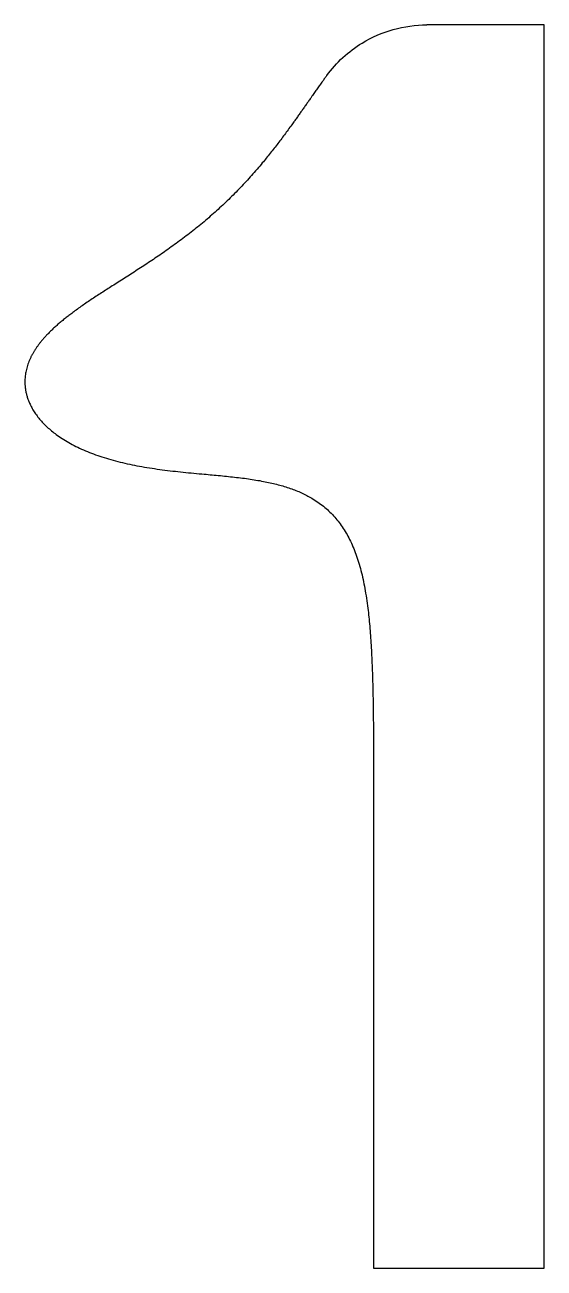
# Model space of a CAD drawing. Header units: millimetres. Extents: x 44.9 to 69.9, y -0.1 to 59.9.
import ezdxf

# ---------------------------------------------------------------- set-up
doc = ezdxf.new("R2010")
doc.units = ezdxf.units.MM
doc.layers.get('0').update_dxf_attribs({"linetype": 'CONTINUOUS'})

msp = doc.modelspace()

# ---------------------------------------------------------------- linework, layer by layer
for p, q in [((69.918, 59.93), (64.26, 59.93)), ((69.918, -0.07), (69.918, 59.93)), ((61.689, 23.04), (61.689, -0.07)), ((61.689, -0.07), (69.918, -0.07))]:
    msp.add_line(p, q)
for points, degree, knots in [([(59.424, 57.483), (59.887, 58.112), (60.468, 58.646), (61.604, 59.338), (62.109, 59.558), (63.165, 59.855), (63.711, 59.93), (64.26, 59.93)], 3, [0, 0, 0, 0, 0.2343867, 0.2343867, 0.3989584, 0.3989584, 0.5635301, 0.5635301, 0.5635301, 0.5635301]), ([(59.424, 57.483), (59.144, 57.101), (58.561, 56.275), (57.627, 54.908), (56.211, 52.987), (54.074, 50.768), (51.617, 48.906), (49.092, 47.351), (46.836, 45.93), (45.217, 44.45), (44.565, 42.798), (45.096, 41.062), (46.854, 39.564), (49.676, 38.592), (53.187, 38.236), (56.681, 38.067), (59.277, 37.138), (60.843, 35.173), (61.528, 32.099), (61.661, 28.865), (61.684, 26.08), (61.689, 24.077), (61.689, 23.04)], 5, [0.1013959, 0.1013959, 0.1013959, 0.1013959, 0.1013959, 0.1013959, 0.15, 0.2, 0.25, 0.3, 0.35, 0.4, 0.45, 0.5, 0.55, 0.6, 0.65, 0.7, 0.75, 0.8, 0.85, 0.9, 0.95, 1, 1, 1, 1, 1, 1])]:
    msp.add_open_spline(points, degree=degree, knots=knots)

doc.saveas('drawing.dxf')
